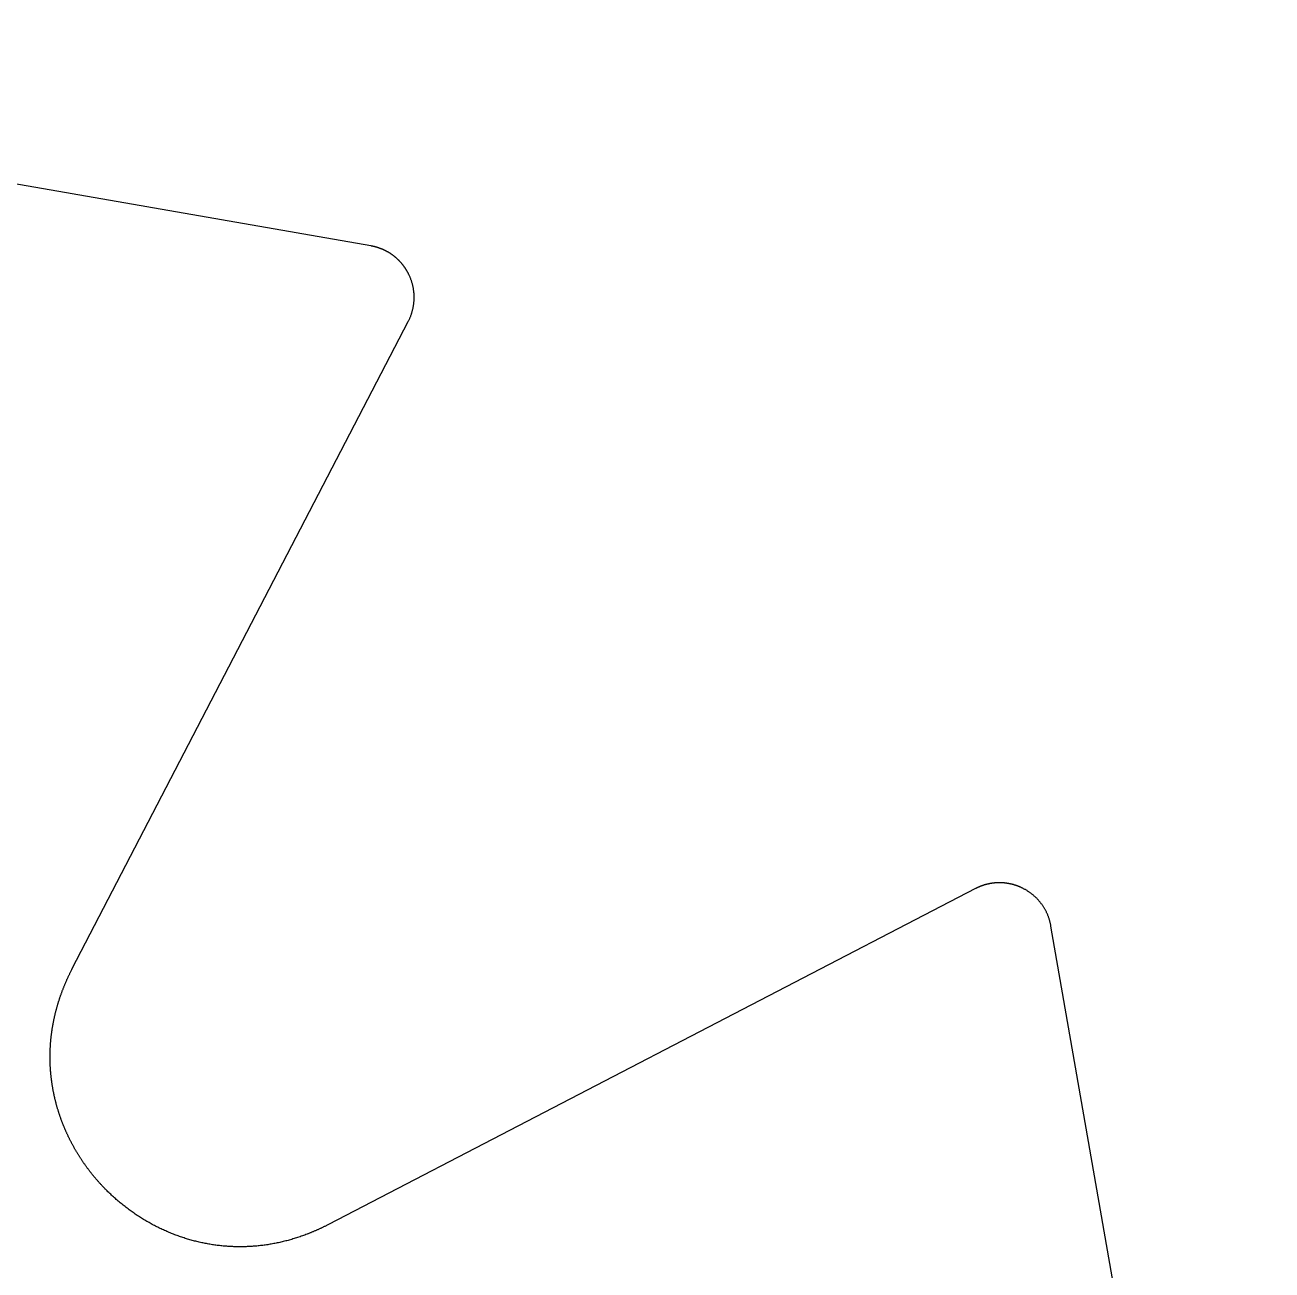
# Model space of a CAD drawing. Header units: millimetres. Extents: x 75 to 125, y -125 to -75.
# Drawn here: x 85.73 to 98.14, y -114.25 to -101.86 of the extents above; entities that cross this region are included whole.
import ezdxf

# ---------------------------------------------------------------- set-up
doc = ezdxf.new("R2010")
doc.units = ezdxf.units.MM
doc.layers.add('Edge.Cuts', color=254, linetype='CONTINUOUS', true_color=0xd0d2cd)

msp = doc.modelspace()

# ---------------------------------------------------------------- linework, layer by layer
at = {"layer": 'Edge.Cuts', "linetype": 'CONTINUOUS'}
for p, q in [((89.174703, -104.059754), (76.564802, -101.861077)), ((89.177049, -104.060168), (89.174703, -104.059754)), ((89.180288, -104.060757), (89.177049, -104.060168)), ((89.183517, -104.061364), (89.180288, -104.060757)), ((89.186742, -104.061992), (89.183517, -104.061364)), ((89.189957, -104.062637), (89.186742, -104.061992)), ((89.193167, -104.063302), (89.189957, -104.062637)), ((89.196368, -104.063986), (89.193167, -104.063302)), ((89.199563, -104.064689), (89.196368, -104.063986)), ((89.202749, -104.06541), (89.199563, -104.064689)), ((89.20593, -104.066151), (89.202749, -104.06541)), ((89.209101, -104.06691), (89.20593, -104.066151)), ((89.212268, -104.067688), (89.209101, -104.06691)), ((89.215424, -104.068484), (89.212268, -104.067688)), ((89.218575, -104.0693), (89.215424, -104.068484)), ((89.221716, -104.070134), (89.218575, -104.0693)), ((89.224852, -104.070988), (89.221716, -104.070134)), ((89.227978, -104.071859), (89.224852, -104.070988)), ((89.231098, -104.07275), (89.227978, -104.071859)), ((89.234209, -104.073658), (89.231098, -104.07275)), ((89.237314, -104.074586), (89.234209, -104.073658)), ((89.240408, -104.075532), (89.237314, -104.074586)), ((89.243498, -104.076496), (89.240408, -104.075532)), ((89.246576, -104.077479), (89.243498, -104.076496)), ((89.24965, -104.078481), (89.246576, -104.077479)), ((89.252712, -104.079501), (89.24965, -104.078481)), ((89.255769, -104.080539), (89.252712, -104.079501)), ((89.258816, -104.081596), (89.255769, -104.080539)), ((89.261857, -104.082671), (89.258816, -104.081596)), ((89.264887, -104.083764), (89.261857, -104.082671)), ((89.267911, -104.084876), (89.264887, -104.083764)), ((89.270924, -104.086006), (89.267911, -104.084876)), ((89.273931, -104.087154), (89.270924, -104.086006)), ((89.276928, -104.08832), (89.273931, -104.087154)), ((89.279918, -104.089505), (89.276928, -104.08832)), ((89.282897, -104.090707), (89.279918, -104.089505)), ((89.28587, -104.091929), (89.282897, -104.090707)), ((89.288832, -104.093167), (89.28587, -104.091929)), ((89.291788, -104.094425), (89.288832, -104.093167)), ((89.294732, -104.095699), (89.291788, -104.094425)), ((89.29767, -104.096992), (89.294732, -104.095699)), ((89.300596, -104.098303), (89.29767, -104.096992)), ((89.303516, -104.099632), (89.300596, -104.098303)), ((89.306424, -104.100978), (89.303516, -104.099632)), ((89.309326, -104.102343), (89.306424, -104.100978)), ((89.312216, -104.103725), (89.309326, -104.102343)), ((89.315099, -104.105125), (89.312216, -104.103725)), ((89.31797, -104.106542), (89.315099, -104.105125)), ((89.320835, -104.107978), (89.31797, -104.106542)), ((89.323687, -104.109431), (89.320835, -104.107978)), ((89.326532, -104.110902), (89.323687, -104.109431)), ((89.329366, -104.11239), (89.326532, -104.110902)), ((89.332192, -104.113896), (89.329366, -104.11239)), ((89.335006, -104.115419), (89.332192, -104.113896)), ((89.337812, -104.11696), (89.335006, -104.115419)), ((89.340606, -104.118518), (89.337812, -104.11696)), ((89.343393, -104.120094), (89.340606, -104.118518)), ((89.346167, -104.121686), (89.343393, -104.120094)), ((89.348933, -104.123297), (89.346167, -104.121686)), ((89.351687, -104.124924), (89.348933, -104.123297)), ((89.354433, -104.126569), (89.351687, -104.124924)), ((89.357166, -104.128231), (89.354433, -104.126569)), ((89.359892, -104.12991), (89.357166, -104.128231)), ((89.362604, -104.131606), (89.359892, -104.12991)), ((89.365308, -104.133319), (89.362604, -104.131606)), ((89.367999, -104.135049), (89.365308, -104.133319)), ((89.370682, -104.136796), (89.367999, -104.135049)), ((89.373352, -104.138559), (89.370682, -104.136796)), ((89.376013, -104.140341), (89.373352, -104.138559)), ((89.378661, -104.142137), (89.376013, -104.140341)), ((89.381299, -104.143952), (89.378661, -104.142137)), ((89.383925, -104.145782), (89.381299, -104.143952)), ((89.386542, -104.14763), (89.383925, -104.145782)), ((89.389145, -104.149494), (89.386542, -104.14763)), ((89.391739, -104.151375), (89.389145, -104.149494)), ((89.39432, -104.153271), (89.391739, -104.151375)), ((89.39689, -104.155185), (89.39432, -104.153271)), ((89.399448, -104.157114), (89.39689, -104.155185)), ((89.401995, -104.15906), (89.399448, -104.157114)), ((89.404529, -104.161022), (89.401995, -104.15906)), ((89.407053, -104.163), (89.404529, -104.161022)), ((89.409563, -104.164994), (89.407053, -104.163)), ((89.412063, -104.167005), (89.409563, -104.164994)), ((89.414549, -104.16903), (89.412063, -104.167005)), ((89.417025, -104.171073), (89.414549, -104.16903)), ((89.419486, -104.173131), (89.417025, -104.171073)), ((89.421937, -104.175205), (89.419486, -104.173131)), ((89.424373, -104.177294), (89.421937, -104.175205)), ((89.426799, -104.179399), (89.424373, -104.177294)), ((89.42921, -104.181519), (89.426799, -104.179399)), ((89.431611, -104.183656), (89.42921, -104.181519)), ((89.433997, -104.185806), (89.431611, -104.183656)), ((89.436371, -104.187974), (89.433997, -104.185806)), ((89.438731, -104.190155), (89.436371, -104.187974)), ((89.441079, -104.192353), (89.438731, -104.190155)), ((89.443413, -104.194564), (89.441079, -104.192353)), ((89.445735, -104.196792), (89.443413, -104.194564)), ((89.448042, -104.199033), (89.445735, -104.196792)), ((89.450337, -104.201291), (89.448042, -104.199033)), ((89.452617, -104.203562), (89.450337, -104.201291)), ((89.454885, -104.205849), (89.452617, -104.203562)), ((89.457138, -104.208149), (89.454885, -104.205849)), ((89.459378, -104.210466), (89.457138, -104.208149)), ((89.461603, -104.212795), (89.459378, -104.210466)), ((89.463815, -104.21514), (89.461603, -104.212795)), ((89.466012, -104.217498), (89.463815, -104.21514)), ((89.468196, -104.219871), (89.466012, -104.217498)), ((89.470364, -104.222257), (89.468196, -104.219871)), ((89.47252, -104.224658), (89.470364, -104.222257)), ((89.474659, -104.227072), (89.47252, -104.224658)), ((89.476786, -104.229501), (89.474659, -104.227072)), ((89.478896, -104.231943), (89.476786, -104.229501)), ((89.480993, -104.234399), (89.478896, -104.231943)), ((89.483074, -104.236867), (89.480993, -104.234399)), ((89.485142, -104.23935), (89.483074, -104.236867)), ((89.487193, -104.241845), (89.485142, -104.23935)), ((89.48923, -104.244355), (89.487193, -104.241845)), ((89.491251, -104.246876), (89.48923, -104.244355)), ((89.493258, -104.249412), (89.491251, -104.246876)), ((89.495248, -104.251959), (89.493258, -104.249412)), ((89.497224, -104.254521), (89.495248, -104.251959)), ((89.499183, -104.257093), (89.497224, -104.254521)), ((89.501128, -104.25968), (89.499183, -104.257093)), ((89.503056, -104.262278), (89.501128, -104.25968)), ((89.50497, -104.264889), (89.503056, -104.262278)), ((89.506866, -104.267511), (89.50497, -104.264889)), ((89.508748, -104.270147), (89.506866, -104.267511)), ((89.510612, -104.272793), (89.508748, -104.270147)), ((89.512462, -104.275452), (89.510612, -104.272793)), ((89.514294, -104.278123), (89.512462, -104.275452)), ((89.516111, -104.280805), (89.514294, -104.278123)), ((89.517911, -104.283499), (89.516111, -104.280805)), ((89.519695, -104.286205), (89.517911, -104.283499)), ((89.521462, -104.288921), (89.519695, -104.286205)), ((89.523212, -104.291649), (89.521462, -104.288921)), ((89.524946, -104.294387), (89.523212, -104.291649)), ((89.526664, -104.297137), (89.524946, -104.294387)), ((89.528364, -104.299898), (89.526664, -104.297137)), ((89.530047, -104.302669), (89.528364, -104.299898)), ((89.531714, -104.305451), (89.530047, -104.302669)), ((89.533363, -104.308243), (89.531714, -104.305451)), ((89.534995, -104.311046), (89.533363, -104.308243)), ((89.53661, -104.313859), (89.534995, -104.311046)), ((89.538208, -104.316682), (89.53661, -104.313859)), ((89.539788, -104.319515), (89.538208, -104.316682)), ((89.541351, -104.322357), (89.539788, -104.319515)), ((89.542897, -104.32521), (89.541351, -104.322357)), ((89.544425, -104.328071), (89.542897, -104.32521)), ((89.545935, -104.330943), (89.544425, -104.328071)), ((89.547427, -104.333823), (89.545935, -104.330943)), ((89.548902, -104.336713), (89.547427, -104.333823)), ((89.550359, -104.339612), (89.548902, -104.336713)), ((89.553219, -104.345436), (89.550359, -104.339612)), ((89.556007, -104.351295), (89.553219, -104.345436)), ((89.558722, -104.357188), (89.556007, -104.351295)), ((89.561364, -104.363113), (89.558722, -104.357188)), ((89.563933, -104.369069), (89.561364, -104.363113)), ((89.566427, -104.375055), (89.563933, -104.369069)), ((89.568847, -104.381071), (89.566427, -104.375055)), ((89.571193, -104.387115), (89.568847, -104.381071)), ((89.573463, -104.393185), (89.571193, -104.387115)), ((89.575657, -104.399282), (89.573463, -104.393185)), ((89.577775, -104.405404), (89.575657, -104.399282)), ((89.579817, -104.411549), (89.577775, -104.405404)), ((89.581782, -104.417717), (89.579817, -104.411549)), ((89.58367, -104.423907), (89.581782, -104.417717)), ((89.585481, -104.430117), (89.58367, -104.423907)), ((89.587214, -104.436347), (89.585481, -104.430117)), ((89.58887, -104.442595), (89.587214, -104.436347)), ((89.590447, -104.44886), (89.58887, -104.442595)), ((89.591946, -104.455141), (89.590447, -104.44886)), ((89.593367, -104.461438), (89.591946, -104.455141)), ((89.594709, -104.467749), (89.593367, -104.461438)), ((89.595971, -104.474073), (89.594709, -104.467749)), ((89.597155, -104.480409), (89.595971, -104.474073)), ((89.59826, -104.486756), (89.597155, -104.480409)), ((89.599285, -104.493114), (89.59826, -104.486756)), ((89.600231, -104.49948), (89.599285, -104.493114)), ((89.601097, -104.505854), (89.600231, -104.49948)), ((89.601884, -104.512236), (89.601097, -104.505854)), ((89.602591, -104.518624), (89.601884, -104.512236)), ((89.603218, -104.525017), (89.602591, -104.518624)), ((89.603765, -104.531414), (89.603218, -104.525017)), ((89.604233, -104.537814), (89.603765, -104.531414)), ((89.60462, -104.544217), (89.604233, -104.537814)), ((89.604928, -104.550622), (89.60462, -104.544217)), ((89.605156, -104.557027), (89.604928, -104.550622)), ((89.605304, -104.563432), (89.605156, -104.557027)), ((89.605268, -104.582638), (89.605359, -104.576238)), ((89.605371, -104.569836), (89.605304, -104.563432)), ((89.605359, -104.576238), (89.605371, -104.569836)), ((89.586755, -104.708929), (89.58843, -104.702733)), ((89.58843, -104.702733), (89.590026, -104.69652)), ((89.590026, -104.69652), (89.591544, -104.690293)), ((89.591544, -104.690293), (89.592984, -104.68405)), ((89.592984, -104.68405), (89.594345, -104.677793)), ((89.594345, -104.677793), (89.595627, -104.671522)), ((89.595627, -104.671522), (89.596831, -104.665238)), ((89.596831, -104.665238), (89.597956, -104.658942)), ((89.597956, -104.658942), (89.599001, -104.652633)), ((89.599001, -104.652633), (89.599968, -104.646313)), ((89.599968, -104.646313), (89.600855, -104.639983)), ((89.600855, -104.639983), (89.601663, -104.633642)), ((89.601663, -104.633642), (89.602392, -104.627292)), ((89.602392, -104.627292), (89.603042, -104.620933)), ((89.603042, -104.620933), (89.603612, -104.614566)), ((89.603612, -104.614566), (89.604102, -104.608192)), ((89.604102, -104.608192), (89.604513, -104.601812)), ((89.604513, -104.601812), (89.604844, -104.595425)), ((89.604844, -104.595425), (89.605096, -104.589033)), ((89.605096, -104.589033), (89.605268, -104.582638)), ((86.204671, -111.249892), (89.546347, -104.811358)), ((89.546347, -104.811358), (89.549346, -104.805504)), ((89.549346, -104.805504), (89.552267, -104.799627)), ((89.552267, -104.799627), (89.555111, -104.793727)), ((89.555111, -104.793727), (89.557877, -104.787804)), ((89.557877, -104.787804), (89.560565, -104.781859)), ((89.560565, -104.781859), (89.563176, -104.775892)), ((89.563176, -104.775892), (89.565708, -104.769904)), ((89.565708, -104.769904), (89.568164, -104.763894)), ((89.568164, -104.763894), (89.570541, -104.757863)), ((89.570541, -104.757863), (89.572841, -104.751813)), ((89.572841, -104.751813), (89.575062, -104.745742)), ((89.575062, -104.745742), (89.577206, -104.739653)), ((89.577206, -104.739653), (89.579272, -104.733544)), ((89.579272, -104.733544), (89.58126, -104.727417)), ((89.58126, -104.727417), (89.58317, -104.721271)), ((89.58317, -104.721271), (89.585001, -104.715109)), ((89.585001, -104.715109), (89.586755, -104.708929)), ((95.298833, -110.412142), (95.295724, -110.412954)), ((95.301948, -110.411349), (95.298833, -110.412142)), ((95.305064, -110.410577), (95.301948, -110.411349)), ((95.308187, -110.409824), (95.305064, -110.410577)), ((95.311311, -110.409091), (95.308187, -110.409824)), ((95.314442, -110.408377), (95.311311, -110.409091)), ((95.317573, -110.407683), (95.314442, -110.408377)), ((95.320711, -110.407009), (95.317573, -110.407683)), ((95.323849, -110.406354), (95.320711, -110.407009)), ((95.326993, -110.405719), (95.323849, -110.406354)), ((95.330139, -110.405105), (95.326993, -110.405719)), ((95.33329, -110.404509), (95.330139, -110.405105)), ((95.336441, -110.403934), (95.33329, -110.404509)), ((95.339599, -110.403378), (95.336441, -110.403934)), ((95.342757, -110.402843), (95.339599, -110.403378)), ((95.34592, -110.402327), (95.342757, -110.402843)), ((95.349084, -110.401831), (95.34592, -110.402327)), ((95.352253, -110.401354), (95.349084, -110.401831)), ((95.355422, -110.400898), (95.352253, -110.401354)), ((95.358596, -110.400461), (95.355422, -110.400898)), ((95.36177, -110.400045), (95.358596, -110.400461)), ((95.36495, -110.399648), (95.36177, -110.400045)), ((95.368129, -110.399271), (95.36495, -110.399648)), ((95.371313, -110.398914), (95.368129, -110.399271)), ((95.374497, -110.398577), (95.371313, -110.398914)), ((95.377685, -110.398259), (95.374497, -110.398577)), ((95.380873, -110.397962), (95.377685, -110.398259)), ((95.384065, -110.397685), (95.380873, -110.397962)), ((95.387257, -110.397428), (95.384065, -110.397685)), ((95.390453, -110.39719), (95.387257, -110.397428)), ((95.393647, -110.396973), (95.390453, -110.39719)), ((95.396847, -110.396775), (95.393647, -110.396973)), ((95.400045, -110.396598), (95.396847, -110.396775)), ((95.403246, -110.39644), (95.400045, -110.396598)), ((95.406447, -110.396303), (95.403246, -110.39644)), ((95.409651, -110.396185), (95.406447, -110.396303)), ((95.412854, -110.396087), (95.409651, -110.396185)), ((95.416061, -110.39601), (95.412854, -110.396087)), ((95.419265, -110.395952), (95.416061, -110.39601)), ((95.422473, -110.395915), (95.419265, -110.395952)), ((95.42568, -110.395897), (95.422473, -110.395915)), ((95.428889, -110.3959), (95.42568, -110.395897)), ((95.432096, -110.395923), (95.428889, -110.3959)), ((95.435306, -110.395965), (95.432096, -110.395923)), ((95.438514, -110.396028), (95.435306, -110.395965)), ((95.441724, -110.396111), (95.438514, -110.396028)), ((95.444932, -110.396213), (95.441724, -110.396111)), ((95.448143, -110.396336), (95.444932, -110.396213)), ((95.45135, -110.396479), (95.448143, -110.396336)), ((95.45456, -110.396642), (95.45135, -110.396479)), ((95.457767, -110.396825), (95.45456, -110.396642)), ((95.460976, -110.397028), (95.457767, -110.396825)), ((95.464182, -110.397251), (95.460976, -110.397028)), ((95.467389, -110.397494), (95.464182, -110.397251)), ((95.470594, -110.397757), (95.467389, -110.397494)), ((95.473799, -110.39804), (95.470594, -110.397757)), ((95.477002, -110.398343), (95.473799, -110.39804)), ((95.480205, -110.398666), (95.477002, -110.398343)), ((95.483405, -110.399009), (95.480205, -110.398666)), ((95.486605, -110.399372), (95.483405, -110.399009)), ((95.489802, -110.399755), (95.486605, -110.399372)), ((95.492999, -110.400158), (95.489802, -110.399755)), ((95.496192, -110.400581), (95.492999, -110.400158)), ((95.499385, -110.401024), (95.496192, -110.400581)), ((95.502574, -110.401486), (95.499385, -110.401024)), ((95.505763, -110.401969), (95.502574, -110.401486)), ((95.508948, -110.402472), (95.505763, -110.401969)), ((95.512132, -110.402994), (95.508948, -110.402472)), ((95.515312, -110.403537), (95.512132, -110.402994)), ((95.518491, -110.404099), (95.515312, -110.403537)), ((95.521665, -110.404681), (95.518491, -110.404099)), ((95.524838, -110.405283), (95.521665, -110.404681)), ((95.528006, -110.405904), (95.524838, -110.405283)), ((95.531173, -110.406546), (95.528006, -110.405904)), ((95.534335, -110.407207), (95.531173, -110.406546)), ((95.537495, -110.407888), (95.534335, -110.407207)), ((95.540649, -110.408589), (95.537495, -110.407888)), ((95.543802, -110.409309), (95.540649, -110.408589)), ((95.546949, -110.410049), (95.543802, -110.409309)), ((95.550094, -110.410808), (95.546949, -110.410049)), ((95.553233, -110.411587), (95.550094, -110.410808)), ((95.556369, -110.412386), (95.553233, -110.411587)), ((95.559499, -110.413205), (95.556369, -110.412386)), ((95.188056, -110.454626), (88.751601, -113.796822)), ((95.189863, -110.453694), (95.188056, -110.454626)), ((95.192797, -110.452198), (95.189863, -110.453694)), ((95.195735, -110.450723), (95.192797, -110.452198)), ((95.198681, -110.449266), (95.195735, -110.450723)), ((95.201631, -110.44783), (95.198681, -110.449266)), ((95.204588, -110.446412), (95.201631, -110.44783)), ((95.207549, -110.445015), (95.204588, -110.446412)), ((95.210518, -110.443636), (95.207549, -110.445015)), ((95.213491, -110.442277), (95.210518, -110.443636)), ((95.216471, -110.440937), (95.213491, -110.442277)), ((95.219455, -110.439618), (95.216471, -110.440937)), ((95.222446, -110.438316), (95.219455, -110.439618)), ((95.225441, -110.437036), (95.222446, -110.438316)), ((95.228443, -110.435774), (95.225441, -110.437036)), ((95.231449, -110.434532), (95.228443, -110.435774)), ((95.234462, -110.433309), (95.231449, -110.434532)), ((95.237477, -110.432106), (95.234462, -110.433309)), ((95.240501, -110.430921), (95.237477, -110.432106)), ((95.243527, -110.429758), (95.240501, -110.430921)), ((95.246561, -110.428612), (95.243527, -110.429758)), ((95.249597, -110.427487), (95.246561, -110.428612)), ((95.252641, -110.426381), (95.249597, -110.427487)), ((95.255687, -110.425295), (95.252641, -110.426381)), ((95.25874, -110.424228), (95.255687, -110.425295)), ((95.261796, -110.423181), (95.25874, -110.424228)), ((95.264859, -110.422153), (95.261796, -110.423181)), ((95.267924, -110.421146), (95.264859, -110.422153)), ((95.270997, -110.420157), (95.267924, -110.421146)), ((95.274071, -110.419188), (95.270997, -110.420157)), ((95.277152, -110.418238), (95.274071, -110.419188)), ((95.280236, -110.417309), (95.277152, -110.418238)), ((95.283326, -110.416398), (95.280236, -110.417309)), ((95.286418, -110.415508), (95.283326, -110.416398)), ((95.289517, -110.414637), (95.286418, -110.415508)), ((95.292617, -110.413786), (95.289517, -110.414637)), ((95.295724, -110.412954), (95.292617, -110.413786)), ((95.562626, -110.414042), (95.559499, -110.413205)), ((95.565748, -110.4149), (95.562626, -110.414042)), ((95.568865, -110.415776), (95.565748, -110.4149)), ((95.571977, -110.416672), (95.568865, -110.415776)), ((95.575084, -110.417588), (95.571977, -110.416672)), ((95.578186, -110.418523), (95.575084, -110.417588)), ((95.581283, -110.419477), (95.578186, -110.418523)), ((95.584373, -110.42045), (95.581283, -110.419477)), ((95.587459, -110.421443), (95.584373, -110.42045)), ((95.590538, -110.422454), (95.587459, -110.421443)), ((95.593613, -110.423485), (95.590538, -110.422454)), ((95.59668, -110.424535), (95.593613, -110.423485)), ((95.599742, -110.425604), (95.59668, -110.424535)), ((95.602797, -110.426692), (95.599742, -110.425604)), ((95.605846, -110.427799), (95.602797, -110.426692)), ((95.608888, -110.428925), (95.605846, -110.427799)), ((95.611924, -110.43007), (95.608888, -110.428925)), ((95.614952, -110.431233), (95.611924, -110.43007)), ((95.617975, -110.432416), (95.614952, -110.431233)), ((95.620989, -110.433616), (95.617975, -110.432416)), ((95.623997, -110.434836), (95.620989, -110.433616)), ((95.626996, -110.436074), (95.623997, -110.434836)), ((95.629989, -110.437331), (95.626996, -110.436074)), ((95.632974, -110.438606), (95.629989, -110.437331)), ((95.635951, -110.4399), (95.632974, -110.438606)), ((95.63892, -110.441212), (95.635951, -110.4399)), ((95.641881, -110.442542), (95.63892, -110.441212)), ((95.644834, -110.443891), (95.641881, -110.442542)), ((95.647779, -110.445258), (95.644834, -110.443891)), ((95.650715, -110.446642), (95.647779, -110.445258)), ((95.653642, -110.448045), (95.650715, -110.446642)), ((95.656561, -110.449466), (95.653642, -110.448045)), ((95.662372, -110.452362), (95.656561, -110.449466)), ((95.668147, -110.455329), (95.662372, -110.452362)), ((95.673884, -110.458366), (95.668147, -110.455329)), ((95.679582, -110.461474), (95.673884, -110.458366)), ((95.685241, -110.464651), (95.679582, -110.461474)), ((95.690859, -110.467897), (95.685241, -110.464651)), ((95.696436, -110.471211), (95.690859, -110.467897)), ((95.70197, -110.474593), (95.696436, -110.471211)), ((95.707461, -110.478042), (95.70197, -110.474593)), ((95.712907, -110.481558), (95.707461, -110.478042)), ((95.718307, -110.48514), (95.712907, -110.481558)), ((95.723662, -110.488786), (95.718307, -110.48514)), ((95.728968, -110.492497), (95.723662, -110.488786)), ((95.734227, -110.496272), (95.728968, -110.492497)), ((95.739437, -110.50011), (95.734227, -110.496272)), ((95.744596, -110.504011), (95.739437, -110.50011)), ((95.749705, -110.507973), (95.744596, -110.504011)), ((95.754762, -110.511996), (95.749705, -110.507973)), ((95.759767, -110.51608), (95.754762, -110.511996)), ((95.764718, -110.520223), (95.759767, -110.51608)), ((95.769616, -110.524425), (95.764718, -110.520223)), ((95.774458, -110.528686), (95.769616, -110.524425)), ((95.779245, -110.533004), (95.774458, -110.528686)), ((95.783976, -110.537378), (95.779245, -110.533004)), ((95.788649, -110.541809), (95.783976, -110.537378)), ((95.793265, -110.546295), (95.788649, -110.541809)), ((95.797822, -110.550836), (95.793265, -110.546295)), ((95.802321, -110.555431), (95.797822, -110.550836)), ((95.806759, -110.560079), (95.802321, -110.555431)), ((95.811137, -110.564779), (95.806759, -110.560079)), ((95.815455, -110.569531), (95.811137, -110.564779)), ((95.819711, -110.574334), (95.815455, -110.569531)), ((95.823904, -110.579188), (95.819711, -110.574334)), ((95.828035, -110.584091), (95.823904, -110.579188)), ((95.832103, -110.589043), (95.828035, -110.584091)), ((95.836107, -110.594043), (95.832103, -110.589043)), ((95.840047, -110.599091), (95.836107, -110.594043)), ((95.843922, -110.604186), (95.840047, -110.599091)), ((95.847732, -110.609327), (95.843922, -110.604186)), ((95.851477, -110.614513), (95.847732, -110.609327)), ((95.855155, -110.619745), (95.851477, -110.614513)), ((95.858767, -110.625021), (95.855155, -110.619745)), ((95.862312, -110.63034), (95.858767, -110.625021)), ((95.86579, -110.635703), (95.862312, -110.63034)), ((95.8692, -110.641108), (95.86579, -110.635703)), ((95.872541, -110.646554), (95.8692, -110.641108)), ((95.875815, -110.652042), (95.872541, -110.646554)), ((95.87902, -110.65757), (95.875815, -110.652042)), ((95.882155, -110.663139), (95.87902, -110.65757)), ((95.885221, -110.668747), (95.882155, -110.663139)), ((95.888217, -110.674393), (95.885221, -110.668747)), ((95.891144, -110.680078), (95.888217, -110.674393)), ((95.893999, -110.685801), (95.891144, -110.680078)), ((95.896785, -110.691561), (95.893999, -110.685801)), ((95.899499, -110.697358), (95.896785, -110.691561)), ((95.902142, -110.703191), (95.899499, -110.697358)), ((95.904713, -110.70906), (95.902142, -110.703191)), ((95.907213, -110.714964), (95.904713, -110.70906)), ((95.90964, -110.720903), (95.907213, -110.714964)), ((95.911996, -110.726877), (95.90964, -110.720903)), ((95.914279, -110.732884), (95.911996, -110.726877)), ((95.916489, -110.738925), (95.914279, -110.732884)), ((95.918626, -110.744998), (95.916489, -110.738925)), ((95.92069, -110.751105), (95.918626, -110.744998)), ((95.92268, -110.757243), (95.92069, -110.751105)), ((95.924597, -110.763414), (95.92268, -110.757243)), ((95.92644, -110.769616), (95.924597, -110.763414)), ((95.928208, -110.775849), (95.92644, -110.769616)), ((95.929903, -110.782112), (95.928208, -110.775849)), ((95.931522, -110.788406), (95.929903, -110.782112)), ((95.933067, -110.79473), (95.931522, -110.788406)), ((95.934537, -110.801084), (95.933067, -110.79473)), ((95.935931, -110.807467), (95.934537, -110.801084)), ((95.93725, -110.81388), (95.935931, -110.807467)), ((95.938494, -110.820321), (95.93725, -110.81388)), ((95.939661, -110.82679), (95.938494, -110.820321)), ((98.139376, -123.435652), (95.939661, -110.82679)), ((86.187371, -111.283963), (86.19028, -111.278127)), ((86.19028, -111.278127), (86.19321, -111.272293)), ((86.19321, -111.272293), (86.196161, -111.266462)), ((86.196161, -111.266462), (86.199135, -111.260632)), ((86.199135, -111.260632), (86.204671, -111.249892)), ((86.131156, -111.407017), (86.133623, -111.401136)), ((86.133623, -111.401136), (86.136111, -111.395258)), ((86.136111, -111.395258), (86.13862, -111.389381)), ((86.13862, -111.389381), (86.141149, -111.383507)), ((86.141149, -111.383507), (86.1437, -111.377634)), ((86.1437, -111.377634), (86.146271, -111.371765)), ((86.146271, -111.371765), (86.148864, -111.365896)), ((86.148864, -111.365896), (86.151477, -111.360031)), ((86.151477, -111.360031), (86.154112, -111.354166)), ((86.154112, -111.354166), (86.156767, -111.348304)), ((86.156767, -111.348304), (86.159444, -111.342444)), ((86.159444, -111.342444), (86.162142, -111.336587)), ((86.162142, -111.336587), (86.164861, -111.33073)), ((86.164861, -111.33073), (86.1676, -111.324877)), ((86.1676, -111.324877), (86.170361, -111.319025)), ((86.170361, -111.319025), (86.173143, -111.313177)), ((86.173143, -111.313177), (86.175947, -111.307329)), ((86.175947, -111.307329), (86.17877, -111.301485)), ((86.17877, -111.301485), (86.181616, -111.295641)), ((86.181616, -111.295641), (86.184483, -111.289801)), ((86.184483, -111.289801), (86.187371, -111.283963)), ((86.084146, -111.530935), (86.086177, -111.525017)), ((86.086177, -111.525017), (86.08823, -111.519099)), ((86.08823, -111.519099), (86.090303, -111.513185)), ((86.090303, -111.513185), (86.092397, -111.50727)), ((86.092397, -111.50727), (86.094511, -111.501359)), ((86.094511, -111.501359), (86.096646, -111.495448)), ((86.096646, -111.495448), (86.098801, -111.489541)), ((86.098801, -111.489541), (86.100978, -111.483633)), ((86.100978, -111.483633), (86.103175, -111.477729)), ((86.103175, -111.477729), (86.105393, -111.471826)), ((86.105393, -111.471826), (86.10763, -111.465925)), ((86.10763, -111.465925), (86.10989, -111.460025)), ((86.10989, -111.460025), (86.112169, -111.454129)), ((86.112169, -111.454129), (86.11447, -111.448232)), ((86.11447, -111.448232), (86.116791, -111.442339)), ((86.116791, -111.442339), (86.119133, -111.436446)), ((86.119133, -111.436446), (86.121496, -111.430557)), ((86.121496, -111.430557), (86.12388, -111.424668)), ((86.12388, -111.424668), (86.126284, -111.418783)), ((86.126284, -111.418783), (86.12871, -111.412898)), ((86.12871, -111.412898), (86.131156, -111.407017)), ((86.046212, -111.655593), (86.047814, -111.649641)), ((86.047814, -111.649641), (86.049436, -111.643693)), ((86.049436, -111.643693), (86.05108, -111.637744)), ((86.05108, -111.637744), (86.052742, -111.631798)), ((86.052742, -111.631798), (86.054426, -111.625852)), ((86.054426, -111.625852), (86.05613, -111.619909)), ((86.05613, -111.619909), (86.057855, -111.613966)), ((86.057855, -111.613966), (86.059599, -111.608026)), ((86.059599, -111.608026), (86.061365, -111.602086)), ((86.061365, -111.602086), (86.06315, -111.596149)), ((86.06315, -111.596149), (86.064957, -111.590212)), ((86.064957, -111.590212), (86.066783, -111.584278)), ((86.066783, -111.584278), (86.068631, -111.578343)), ((86.068631, -111.578343), (86.070498, -111.572413)), ((86.070498, -111.572413), (86.072386, -111.566482)), ((86.072386, -111.566482), (86.074295, -111.560554)), ((86.074295, -111.560554), (86.076224, -111.554626)), ((86.076224, -111.554626), (86.078173, -111.548702)), ((86.078173, -111.548702), (86.080144, -111.542777)), ((86.080144, -111.542777), (86.082134, -111.536856)), ((86.082134, -111.536856), (86.084146, -111.530935)), ((86.017257, -111.780849), (86.018433, -111.774874)), ((86.018433, -111.774874), (86.01963, -111.768898)), ((86.01963, -111.768898), (86.020846, -111.762925)), ((86.020846, -111.762925), (86.022084, -111.756951)), ((86.022084, -111.756951), (86.023341, -111.750981)), ((86.023341, -111.750981), (86.024618, -111.745009)), ((86.024618, -111.745009), (86.025916, -111.739041)), ((86.025916, -111.739041), (86.027234, -111.733071)), ((86.027234, -111.733071), (86.028572, -111.727105)), ((86.028572, -111.727105), (86.02993, -111.721138)), ((86.02993, -111.721138), (86.031309, -111.715174)), ((86.031309, -111.715174), (86.032708, -111.709209)), ((86.032708, -111.709209), (86.034127, -111.703248)), ((86.034127, -111.703248), (86.035567, -111.697285)), ((86.035567, -111.697285), (86.037026, -111.691326)), ((86.037026, -111.691326), (86.038507, -111.685367)), ((86.038507, -111.685367), (86.040007, -111.67941)), ((86.040007, -111.67941), (86.041528, -111.673453)), ((86.041528, -111.673453), (86.043069, -111.667499)), ((86.043069, -111.667499), (86.04463, -111.661545)), ((86.04463, -111.661545), (86.046212, -111.655593)), ((85.997212, -111.906546), (85.997965, -111.900551)), ((85.997965, -111.900551), (85.998738, -111.894561)), ((85.998738, -111.894561), (85.999532, -111.888568)), ((85.999532, -111.888568), (86.000345, -111.882578)), ((86.000345, -111.882578), (86.001179, -111.876586)), ((86.001179, -111.876586), (86.002033, -111.870598)), ((86.002033, -111.870598), (86.002907, -111.864608)), ((86.002907, -111.864608), (86.003801, -111.858621)), ((86.003801, -111.858621), (86.004715, -111.852632)), ((86.004715, -111.852632), (86.005649, -111.846647)), ((86.005649, -111.846647), (86.006604, -111.84066)), ((86.006604, -111.84066), (86.007578, -111.834676)), ((86.007578, -111.834676), (86.008573, -111.82869)), ((86.008573, -111.82869), (86.009588, -111.822708)), ((86.009588, -111.822708), (86.010623, -111.816725)), ((86.010623, -111.816725), (86.011678, -111.810744)), ((86.011678, -111.810744), (86.012754, -111.804762)), ((86.012754, -111.804762), (86.013849, -111.798784)), ((86.013849, -111.798784), (86.014965, -111.792804)), ((86.014965, -111.792804), (86.016101, -111.786827)), ((86.016101, -111.786827), (86.017257, -111.780849)), ((85.986364, -112.026493), (85.986716, -112.020492)), ((85.986716, -112.020492), (85.987088, -112.014494)), ((85.987088, -112.014494), (85.98748, -112.008492)), ((85.98748, -112.008492), (85.987892, -112.002494)), ((85.987892, -112.002494), (85.988324, -111.996493)), ((85.988324, -111.996493), (85.988776, -111.990496)), ((85.988776, -111.990496), (85.989248, -111.984495)), ((85.989248, -111.984495), (85.98974, -111.978498)), ((85.98974, -111.978498), (85.990253, -111.972499)), ((85.990253, -111.972499), (85.990785, -111.966502)), ((85.990785, -111.966502), (85.991337, -111.960503)), ((85.991337, -111.960503), (85.991909, -111.954507)), ((85.991909, -111.954507), (85.992502, -111.948509)), ((85.992502, -111.948509), (85.993115, -111.942514)), ((85.993115, -111.942514), (85.993747, -111.936517)), ((85.993747, -111.936517), (85.9944, -111.930523)), ((85.9944, -111.930523), (85.995073, -111.924526)), ((85.995073, -111.924526), (85.995766, -111.918533)), ((85.995766, -111.918533), (85.996479, -111.912538)), ((85.996479, -111.912538), (85.997212, -111.906546)), ((85.98345, -112.128486), (85.983461, -112.12249)), ((85.983459, -112.134485), (85.98345, -112.128486)), ((85.983488, -112.140481), (85.983459, -112.134485)), ((85.983461, -112.12249), (85.983492, -112.11649)), ((85.983536, -112.14648), (85.983488, -112.140481)), ((85.983492, -112.11649), (85.983544, -112.110492)), ((85.983605, -112.152474), (85.983536, -112.14648)), ((85.983544, -112.110492), (85.983615, -112.104492)), ((85.983615, -112.104492), (85.983706, -112.098494)), ((85.983706, -112.098494), (85.983818, -112.092493)), ((85.983818, -112.092493), (85.983949, -112.086495)), ((85.983949, -112.086495), (85.9841, -112.080494)), ((85.9841, -112.080494), (85.984272, -112.074495)), ((85.984272, -112.074495), (85.984463, -112.068493)), ((85.984463, -112.068493), (85.984675, -112.062495)), ((85.984675, -112.062495), (85.984906, -112.056493)), ((85.984906, -112.056493), (85.985158, -112.050494)), ((85.985158, -112.050494), (85.985429, -112.044492)), ((85.985429, -112.044492), (85.985721, -112.038494)), ((85.985721, -112.038494), (85.986033, -112.032492)), ((85.986033, -112.032492), (85.986364, -112.026493)), ((85.983694, -112.158472), (85.983605, -112.152474)), ((85.983803, -112.164466), (85.983694, -112.158472)), ((85.983932, -112.170462), (85.983803, -112.164466)), ((85.984081, -112.176455), (85.983932, -112.170462)), ((85.98425, -112.18245), (85.984081, -112.176455)), ((85.984439, -112.188442), (85.98425, -112.18245)), ((85.984648, -112.194436), (85.984439, -112.188442)), ((85.984877, -112.200426), (85.984648, -112.194436)), ((85.985126, -112.206418), (85.984877, -112.200426)), ((85.985395, -112.212407), (85.985126, -112.206418)), ((85.985684, -112.218398), (85.985395, -112.212407)), ((85.985993, -112.224385), (85.985684, -112.218398)), ((85.986322, -112.230374), (85.985993, -112.224385)), ((85.986671, -112.236359), (85.986322, -112.230374)), ((85.98704, -112.242346), (85.986671, -112.236359)), ((85.987429, -112.24833), (85.98704, -112.242346)), ((85.987838, -112.254315), (85.987429, -112.24833)), ((85.988267, -112.260296), (85.987838, -112.254315)), ((85.988716, -112.266279), (85.988267, -112.260296)), ((85.989184, -112.272258), (85.988716, -112.266279)), ((85.989674, -112.278239), (85.989184, -112.272258)), ((85.990182, -112.284216), (85.989674, -112.278239)), ((85.990712, -112.290194), (85.990182, -112.284216)), ((85.99126, -112.296169), (85.990712, -112.290194)), ((85.991829, -112.302145), (85.99126, -112.296169)), ((85.992418, -112.308116), (85.991829, -112.302145)), ((85.993027, -112.314089), (85.992418, -112.308116)), ((85.993656, -112.320058), (85.993027, -112.314089)), ((85.994305, -112.326028), (85.993656, -112.320058)), ((85.994974, -112.331994), (85.994305, -112.326028)), ((85.995663, -112.337962), (85.994974, -112.331994)), ((85.996371, -112.343924), (85.995663, -112.337962)), ((85.9971, -112.349888), (85.996371, -112.343924)), ((85.997849, -112.355848), (85.9971, -112.349888)), ((85.998618, -112.361809), (85.997849, -112.355848)), ((85.999406, -112.367765), (85.998618, -112.361809)), ((86.000215, -112.373722), (85.999406, -112.367765)), ((86.001043, -112.379675), (86.000215, -112.373722)), ((86.001892, -112.385628), (86.001043, -112.379675)), ((86.00276, -112.391577), (86.001892, -112.385628)), ((86.003649, -112.397527), (86.00276, -112.391577)), ((86.004557, -112.403472), (86.003649, -112.397527)), ((86.005486, -112.409418), (86.004557, -112.403472)), ((86.006434, -112.415359), (86.005486, -112.409418)), ((86.007403, -112.4213), (86.006434, -112.415359)), ((86.00839, -112.427237), (86.007403, -112.4213)), ((86.009399, -112.433174), (86.00839, -112.427237)), ((86.010427, -112.439107), (86.009399, -112.433174)), ((86.011475, -112.44504), (86.010427, -112.439107)), ((86.012543, -112.450967), (86.011475, -112.44504)), ((86.013631, -112.456895), (86.012543, -112.450967)), ((86.014738, -112.462818), (86.013631, -112.456895)), ((86.015866, -112.468742), (86.014738, -112.462818)), ((86.017013, -112.474659), (86.015866, -112.468742)), ((86.018181, -112.480578), (86.017013, -112.474659)), ((86.019368, -112.486491), (86.018181, -112.480578)), ((86.020576, -112.492404), (86.019368, -112.486491)), ((86.021803, -112.498311), (86.020576, -112.492404)), ((86.02305, -112.504219), (86.021803, -112.498311)), ((86.024317, -112.510121), (86.02305, -112.504219)), ((86.025604, -112.516023), (86.024317, -112.510121)), ((86.02691, -112.521919), (86.025604, -112.516023)), ((86.028237, -112.527816), (86.02691, -112.521919)), ((86.029583, -112.533706), (86.028237, -112.527816)), ((86.03095, -112.539597), (86.029583, -112.533706)), ((86.032335, -112.545481), (86.03095, -112.539597)), ((86.033742, -112.551365), (86.032335, -112.545481)), ((86.035167, -112.557243), (86.033742, -112.551365)), ((86.036613, -112.563121), (86.035167, -112.557243)), ((86.038078, -112.568993), (86.036613, -112.563121)), ((86.039564, -112.574864), (86.038078, -112.568993)), ((86.041068, -112.580729), (86.039564, -112.574864)), ((86.042594, -112.586593), (86.041068, -112.580729)), ((86.044138, -112.592451), (86.042594, -112.586593)), ((86.045703, -112.598309), (86.044138, -112.592451)), ((86.047286, -112.60416), (86.045703, -112.598309)), ((86.048891, -112.61001), (86.047286, -112.60416)), ((86.050514, -112.615854), (86.048891, -112.61001)), ((86.052158, -112.621697), (86.050514, -112.615854)), ((86.053821, -112.627533), (86.052158, -112.621697)), ((86.055504, -112.633368), (86.053821, -112.627533)), ((86.057206, -112.639197), (86.055504, -112.633368)), ((86.058929, -112.645024), (86.057206, -112.639197)), ((86.060671, -112.650845), (86.058929, -112.645024)), ((86.062433, -112.656664), (86.060671, -112.650845)), ((86.064214, -112.662477), (86.062433, -112.656664)), ((86.066015, -112.668288), (86.064214, -112.662477)), ((86.067836, -112.674092), (86.066015, -112.668288)), ((86.069676, -112.679895), (86.067836, -112.674092)), ((86.071536, -112.68569), (86.069676, -112.679895)), ((86.073416, -112.691484), (86.071536, -112.68569)), ((86.075315, -112.697271), (86.073416, -112.691484)), ((86.077234, -112.703056), (86.075315, -112.697271)), ((86.079172, -112.708833), (86.077234, -112.703056)), ((86.081131, -112.714609), (86.079172, -112.708833)), ((86.083108, -112.720378), (86.081131, -112.714609)), ((86.085105, -112.726144), (86.083108, -112.720378)), ((86.087122, -112.731903), (86.085105, -112.726144)), ((86.089158, -112.73766), (86.087122, -112.731903)), ((86.091213, -112.743409), (86.089158, -112.73766)), ((86.093289, -112.749156), (86.091213, -112.743409)), ((86.095383, -112.754895), (86.093289, -112.749156)), ((86.097498, -112.760632), (86.095383, -112.754895)), ((86.099631, -112.766361), (86.097498, -112.760632)), ((86.101784, -112.772088), (86.099631, -112.766361)), ((86.103956, -112.777807), (86.101784, -112.772088)), ((86.106149, -112.783523), (86.103956, -112.777807)), ((86.108359, -112.78923), (86.106149, -112.783523)), ((86.11059, -112.794936), (86.108359, -112.78923)), ((86.11284, -112.800633), (86.11059, -112.794936)), ((86.11511, -112.806327), (86.11284, -112.800633)), ((86.117398, -112.812013), (86.11511, -112.806327)), ((86.119706, -112.817695), (86.117398, -112.812013)), ((86.122033, -112.82337), (86.119706, -112.817695)), ((86.12438, -112.829041), (86.122033, -112.82337)), ((86.126745, -112.834704), (86.12438, -112.829041)), ((86.12913, -112.840363), (86.126745, -112.834704)), ((86.131534, -112.846014), (86.12913, -112.840363)), ((86.133957, -112.851661), (86.131534, -112.846014)), ((86.136399, -112.8573), (86.133957, -112.851661)), ((86.138861, -112.862935), (86.136399, -112.8573)), ((86.141341, -112.868561), (86.138861, -112.862935)), ((86.143842, -112.874184), (86.141341, -112.868561)), ((86.14636, -112.879797), (86.143842, -112.874184)), ((86.148898, -112.885407), (86.14636, -112.879797)), ((86.151455, -112.891008), (86.148898, -112.885407)), ((86.154031, -112.896604), (86.151455, -112.891008)), ((86.156625, -112.902192), (86.154031, -112.896604)), ((86.15924, -112.907775), (86.156625, -112.902192)), ((86.161872, -112.913349), (86.15924, -112.907775)), ((86.164524, -112.918918), (86.161872, -112.913349)), ((86.167194, -112.924479), (86.164524, -112.918918)), ((86.169884, -112.930034), (86.167194, -112.924479)), ((86.172592, -112.935581), (86.169884, -112.930034)), ((86.17532, -112.941122), (86.172592, -112.935581)), ((86.178065, -112.946654), (86.17532, -112.941122)), ((86.18083, -112.952181), (86.178065, -112.946654)), ((86.183613, -112.957699), (86.18083, -112.952181)), ((86.186416, -112.963211), (86.183613, -112.957699)), ((86.189236, -112.968714), (86.186416, -112.963211)), ((86.192076, -112.974211), (86.189236, -112.968714)), ((86.194934, -112.979699), (86.192076, -112.974211)), ((86.197811, -112.985181), (86.194934, -112.979699)), ((86.200705, -112.990654), (86.197811, -112.985181)), ((86.20362, -112.996121), (86.200705, -112.990654)), ((86.206551, -113.001577), (86.20362, -112.996121)), ((86.209503, -113.007028), (86.206551, -113.001577)), ((86.212471, -113.012469), (86.209503, -113.007028)), ((86.215459, -113.017904), (86.212471, -113.012469)), ((86.218465, -113.023329), (86.215459, -113.017904)), ((86.22149, -113.028748), (86.218465, -113.023329)), ((86.224532, -113.034156), (86.22149, -113.028748)), ((86.227593, -113.039558), (86.224532, -113.034156)), ((86.230672, -113.04495), (86.227593, -113.039558)), ((86.23377, -113.050335), (86.230672, -113.04495)), ((86.236885, -113.055709), (86.23377, -113.050335)), ((86.240019, -113.061077), (86.236885, -113.055709)), ((86.24317, -113.066435), (86.240019, -113.061077)), ((86.24634, -113.071785), (86.24317, -113.066435)), ((86.249528, -113.077125), (86.24634, -113.071785)), ((86.252734, -113.082458), (86.249528, -113.077125)), ((86.255958, -113.08778), (86.252734, -113.082458)), ((86.2592, -113.093095), (86.255958, -113.08778)), ((86.262459, -113.098399), (86.2592, -113.093095)), ((86.265738, -113.103696), (86.262459, -113.098399)), ((86.269032, -113.108981), (86.265738, -113.103696)), ((86.272346, -113.114259), (86.269032, -113.108981)), ((86.275677, -113.119526), (86.272346, -113.114259)), ((86.279026, -113.124785), (86.275677, -113.119526)), ((86.282392, -113.130034), (86.279026, -113.124785)), ((86.285776, -113.135274), (86.282392, -113.130034)), ((86.289177, -113.140502), (86.285776, -113.135274)), ((86.292597, -113.145723), (86.289177, -113.140502)), ((86.296033, -113.150932), (86.292597, -113.145723)), ((86.299488, -113.156133), (86.296033, -113.150932)), ((86.302959, -113.161323), (86.299488, -113.156133)), ((86.306448, -113.166504), (86.302959, -113.161323)), ((86.309954, -113.171673), (86.306448, -113.166504)), ((86.313478, -113.176834), (86.309954, -113.171673)), ((86.317018, -113.181983), (86.313478, -113.176834)), ((86.320577, -113.187123), (86.317018, -113.181983)), ((86.324151, -113.192252), (86.320577, -113.187123)), ((86.327744, -113.197371), (86.324151, -113.192252)), ((86.331353, -113.202479), (86.327744, -113.197371)), ((86.33498, -113.207577), (86.331353, -113.202479)), ((86.338623, -113.212664), (86.33498, -113.207577)), ((86.342284, -113.217741), (86.338623, -113.212664)), ((86.34596, -113.222806), (86.342284, -113.217741)), ((86.349655, -113.227861), (86.34596, -113.222806)), ((86.353365, -113.232904), (86.349655, -113.227861)), ((86.357093, -113.237937), (86.353365, -113.232904)), ((86.360837, -113.242958), (86.357093, -113.237937)), ((86.364599, -113.247969), (86.360837, -113.242958)), ((86.368376, -113.252968), (86.364599, -113.247969)), ((86.37217, -113.257957), (86.368376, -113.252968)), ((86.375981, -113.262933), (86.37217, -113.257957)), ((86.379808, -113.267899), (86.375981, -113.262933)), ((86.383651, -113.272852), (86.379808, -113.267899)), ((86.387511, -113.277795), (86.383651, -113.272852)), ((86.391387, -113.282725), (86.387511, -113.277795)), ((86.39528, -113.287644), (86.391387, -113.282725)), ((86.399188, -113.292551), (86.39528, -113.287644)), ((86.403113, -113.297447), (86.399188, -113.292551)), ((86.407054, -113.30233), (86.403113, -113.297447)), ((86.411011, -113.307202), (86.407054, -113.30233)), ((86.414984, -113.312061), (86.411011, -113.307202)), ((86.418973, -113.316908), (86.414984, -113.312061)), ((86.422977, -113.321743), (86.418973, -113.316908)), ((86.426998, -113.326566), (86.422977, -113.321743)), ((86.431034, -113.331376), (86.426998, -113.326566)), ((86.435087, -113.336175), (86.431034, -113.331376)), ((86.439154, -113.34096), (86.435087, -113.336175)), ((86.443238, -113.345734), (86.439154, -113.34096)), ((86.447336, -113.350494), (86.443238, -113.345734)), ((86.451451, -113.355242), (86.447336, -113.350494)), ((86.455581, -113.359977), (86.451451, -113.355242)), ((86.459726, -113.3647), (86.455581, -113.359977)), ((86.463886, -113.369409), (86.459726, -113.3647)), ((86.468062, -113.374106), (86.463886, -113.369409)), ((86.472253, -113.378789), (86.468062, -113.374106)), ((86.476459, -113.38346), (86.472253, -113.378789)), ((86.480681, -113.388117), (86.476459, -113.38346)), ((86.484917, -113.392761), (86.480681, -113.388117)), ((86.489168, -113.397392), (86.484917, -113.392761)), ((86.493434, -113.40201), (86.489168, -113.397392)), ((86.497715, -113.406614), (86.493434, -113.40201)), ((86.502011, -113.411205), (86.497715, -113.406614)), ((86.506322, -113.415782), (86.502011, -113.411205)), ((86.510647, -113.420345), (86.506322, -113.415782)), ((86.514987, -113.424895), (86.510647, -113.420345)), ((86.519341, -113.429432), (86.514987, -113.424895)), ((86.52371, -113.433954), (86.519341, -113.429432)), ((86.528094, -113.438463), (86.52371, -113.433954)), ((86.532491, -113.442957), (86.528094, -113.438463)), ((86.536903, -113.447438), (86.532491, -113.442957)), ((86.54133, -113.451905), (86.536903, -113.447438)), ((86.550225, -113.460796), (86.54133, -113.451905)), ((86.559176, -113.46963), (86.550225, -113.460796)), ((86.568183, -113.478406), (86.559176, -113.46963)), ((86.577245, -113.487125), (86.568183, -113.478406)), ((86.586362, -113.495786), (86.577245, -113.487125)), ((86.595533, -113.504387), (86.586362, -113.495786)), ((86.604757, -113.512929), (86.595533, -113.504387)), ((86.614035, -113.521411), (86.604757, -113.512929)), ((86.623365, -113.529833), (86.614035, -113.521411)), ((86.632748, -113.538194), (86.623365, -113.529833)), ((86.642181, -113.546494), (86.632748, -113.538194)), ((86.651666, -113.554733), (86.642181, -113.546494)), ((86.661201, -113.562909), (86.651666, -113.554733)), ((86.670786, -113.571022), (86.661201, -113.562909)), ((86.680421, -113.579073), (86.670786, -113.571022)), ((86.690104, -113.58706), (86.680421, -113.579073)), ((86.699835, -113.594983), (86.690104, -113.58706)), ((86.709614, -113.602842), (86.699835, -113.594983)), ((86.71944, -113.610636), (86.709614, -113.602842)), ((86.729313, -113.618365), (86.71944, -113.610636)), ((86.739232, -113.626028), (86.729313, -113.618365)), ((86.749196, -113.633626), (86.739232, -113.626028)), ((86.759205, -113.641157), (86.749196, -113.633626)), ((86.769258, -113.648621), (86.759205, -113.641157)), ((86.779355, -113.656019), (86.769258, -113.648621)), ((86.789495, -113.663348), (86.779355, -113.656019)), ((86.799678, -113.670611), (86.789495, -113.663348)), ((86.809903, -113.677804), (86.799678, -113.670611)), ((86.820169, -113.68493), (86.809903, -113.677804)), ((86.830476, -113.691986), (86.820169, -113.68493)), ((86.840824, -113.698973), (86.830476, -113.691986)), ((86.851211, -113.705891), (86.840824, -113.698973)), ((86.861638, -113.712738), (86.851211, -113.705891)), ((86.872103, -113.719516), (86.861638, -113.712738)), ((86.882607, -113.726222), (86.872103, -113.719516)), ((86.893148, -113.732858), (86.882607, -113.726222)), ((86.903726, -113.739423), (86.893148, -113.732858)), ((86.91434, -113.745916), (86.903726, -113.739423)), ((86.92499, -113.752338), (86.91434, -113.745916)), ((86.935676, -113.758687), (86.92499, -113.752338)), ((86.946396, -113.764965), (86.935676, -113.758687)), ((86.95715, -113.771169), (86.946396, -113.764965)), ((86.967938, -113.777301), (86.95715, -113.771169)), ((86.978759, -113.783359), (86.967938, -113.777301)), ((86.989613, -113.789344), (86.978759, -113.783359)), ((87.000499, -113.795256), (86.989613, -113.789344)), ((87.011416, -113.801094), (87.000499, -113.795256)), ((87.022363, -113.806857), (87.011416, -113.801094)), ((87.033342, -113.812546), (87.022363, -113.806857)), ((87.04435, -113.818161), (87.033342, -113.812546)), ((87.055387, -113.823701), (87.04435, -113.818161)), ((87.066453, -113.829166), (87.055387, -113.823701)), ((87.077547, -113.834555), (87.066453, -113.829166)), ((87.088669, -113.83987), (87.077547, -113.834555)), ((87.099818, -113.845108), (87.088669, -113.83987)), ((87.110994, -113.850271), (87.099818, -113.845108)), ((87.122195, -113.855358), (87.110994, -113.850271)), ((87.133423, -113.860369), (87.122195, -113.855358)), ((87.144675, -113.865303), (87.133423, -113.860369)), ((87.155952, -113.870161), (87.144675, -113.865303)), ((87.167253, -113.874943), (87.155952, -113.870161)), ((87.178577, -113.879647), (87.167253, -113.874943)), ((87.189925, -113.884275), (87.178577, -113.879647)), ((87.201295, -113.888826), (87.189925, -113.884275)), ((88.558331, -113.885027), (88.552441, -113.887344)), ((88.56422, -113.882689), (88.558331, -113.885027)), ((88.570106, -113.880331), (88.56422, -113.882689)), ((88.575992, -113.877951), (88.570106, -113.880331)), ((88.581874, -113.875551), (88.575992, -113.877951)), ((88.587756, -113.87313), (88.581874, -113.875551)), ((88.593635, -113.870689), (88.587756, -113.87313)), ((88.599513, -113.868226), (88.593635, -113.870689)), ((88.605387, -113.865743), (88.599513, -113.868226)), ((88.611261, -113.863238), (88.605387, -113.865743)), ((88.617132, -113.860713), (88.611261, -113.863238)), ((88.623002, -113.858166), (88.617132, -113.860713)), ((88.628869, -113.855599), (88.623002, -113.858166)), ((88.634735, -113.853011), (88.628869, -113.855599)), ((88.640598, -113.850402), (88.634735, -113.853011)), ((88.64646, -113.847772), (88.640598, -113.850402)), ((88.652318, -113.845121), (88.64646, -113.847772)), ((88.658176, -113.842449), (88.652318, -113.845121)), ((88.664031, -113.839756), (88.658176, -113.842449)), ((88.669885, -113.837041), (88.664031, -113.839756)), ((88.675735, -113.834307), (88.669885, -113.837041)), ((88.681584, -113.83155), (88.675735, -113.834307)), ((88.68743, -113.828773), (88.681584, -113.83155)), ((88.693276, -113.825974), (88.68743, -113.828773)), ((88.699117, -113.823154), (88.693276, -113.825974)), ((88.704958, -113.820313), (88.699117, -113.823154)), ((88.710796, -113.817452), (88.704958, -113.820313)), ((88.716632, -113.814568), (88.710796, -113.817452)), ((88.722465, -113.811664), (88.716632, -113.814568)), ((88.728298, -113.808738), (88.722465, -113.811664)), ((88.734126, -113.805791), (88.728298, -113.808738)), ((88.739954, -113.802822), (88.734126, -113.805791)), ((88.745778, -113.799833), (88.739954, -113.802822)), ((88.751601, -113.796822), (88.745778, -113.799833)), ((87.212688, -113.893299), (87.201295, -113.888826)), ((87.224101, -113.897695), (87.212688, -113.893299)), ((87.235536, -113.902013), (87.224101, -113.897695)), ((87.246992, -113.906254), (87.235536, -113.902013)), ((87.258468, -113.910417), (87.246992, -113.906254)), ((87.269963, -113.914503), (87.258468, -113.910417)), ((87.281478, -113.91851), (87.269963, -113.914503)), ((87.293011, -113.922439), (87.281478, -113.91851)), ((87.304563, -113.92629), (87.293011, -113.922439)), ((87.316132, -113.930063), (87.304563, -113.92629)), ((87.327719, -113.933758), (87.316132, -113.930063)), ((87.339323, -113.937374), (87.327719, -113.933758)), ((87.350943, -113.940911), (87.339323, -113.937374)), ((87.36258, -113.94437), (87.350943, -113.940911)), ((87.374232, -113.94775), (87.36258, -113.94437)), ((87.385899, -113.951052), (87.374232, -113.94775)), ((87.397581, -113.954274), (87.385899, -113.951052)), ((87.409278, -113.957418), (87.397581, -113.954274)), ((87.420988, -113.960482), (87.409278, -113.957418)), ((87.432712, -113.963468), (87.420988, -113.960482)), ((87.444449, -113.966374), (87.432712, -113.963468)), ((87.456199, -113.969202), (87.444449, -113.966374)), ((87.467962, -113.97195), (87.456199, -113.969202)), ((87.479736, -113.974619), (87.467962, -113.97195)), ((87.491522, -113.977209), (87.479736, -113.974619)), ((87.503319, -113.979719), (87.491522, -113.977209)), ((87.515127, -113.98215), (87.503319, -113.979719)), ((87.526945, -113.984501), (87.515127, -113.98215)), ((87.538774, -113.986774), (87.526945, -113.984501)), ((87.550612, -113.988966), (87.538774, -113.986774)), ((87.56246, -113.991079), (87.550612, -113.988966)), ((87.574317, -113.993113), (87.56246, -113.991079)), ((87.586182, -113.995067), (87.574317, -113.993113)), ((87.598056, -113.996941), (87.586182, -113.995067)), ((87.609938, -113.998736), (87.598056, -113.996941)), ((87.621827, -114.000451), (87.609938, -113.998736)), ((87.633724, -114.002086), (87.621827, -114.000451)), ((87.645628, -114.003642), (87.633724, -114.002086)), ((87.657539, -114.005118), (87.645628, -114.003642)), ((87.669456, -114.006515), (87.657539, -114.005118)), ((87.681379, -114.007831), (87.669456, -114.006515)), ((87.693308, -114.009068), (87.681379, -114.007831)), ((87.705243, -114.010225), (87.693308, -114.009068)), ((87.717183, -114.011302), (87.705243, -114.010225)), ((88.040562, -114.010196), (88.028578, -114.011277)), ((88.052545, -114.009035), (88.040562, -114.010196)), ((88.064526, -114.007794), (88.052545, -114.009035)), ((88.076505, -114.006473), (88.064526, -114.007794)), ((88.088482, -114.005071), (88.076505, -114.006473)), ((88.100458, -114.003589), (88.088482, -114.005071)), ((88.11243, -114.002027), (88.100458, -114.003589)), ((88.124401, -114.000385), (88.11243, -114.002027)), ((88.136369, -113.998662), (88.124401, -114.000385)), ((88.148334, -113.996859), (88.136369, -113.998662)), ((88.160296, -113.994976), (88.148334, -113.996859)), ((88.172254, -113.993012), (88.160296, -113.994976)), ((88.18421, -113.990967), (88.172254, -113.993012)), ((88.196162, -113.988842), (88.18421, -113.990967)), ((88.208111, -113.986637), (88.196162, -113.988842)), ((88.220056, -113.984351), (88.208111, -113.986637)), ((88.231997, -113.981984), (88.220056, -113.984351)), ((88.243933, -113.979536), (88.231997, -113.981984)), ((88.255866, -113.977008), (88.243933, -113.979536)), ((88.267794, -113.974399), (88.255866, -113.977008)), ((88.279718, -113.971709), (88.267794, -113.974399)), ((88.291638, -113.968938), (88.279718, -113.971709)), ((88.303552, -113.966086), (88.291638, -113.968938)), ((88.315462, -113.963152), (88.303552, -113.966086)), ((88.327367, -113.960138), (88.315462, -113.963152)), ((88.339266, -113.957043), (88.327367, -113.960138)), ((88.351161, -113.953866), (88.339266, -113.957043)), ((88.36305, -113.950608), (88.351161, -113.953866)), ((88.374933, -113.947268), (88.36305, -113.950608)), ((88.386811, -113.943847), (88.374933, -113.947268)), ((88.398683, -113.940344), (88.386811, -113.943847)), ((88.410549, -113.93676), (88.398683, -113.940344)), ((88.422409, -113.933094), (88.410549, -113.93676)), ((88.434263, -113.929346), (88.422409, -113.933094)), ((88.446111, -113.925516), (88.434263, -113.929346)), ((88.457952, -113.921604), (88.446111, -113.925516)), ((88.469787, -113.91761), (88.457952, -113.921604)), ((88.481616, -113.913534), (88.469787, -113.91761)), ((88.493437, -113.909375), (88.481616, -113.913534)), ((88.505252, -113.905134), (88.493437, -113.909375)), ((88.51706, -113.900811), (88.505252, -113.905134)), ((88.528861, -113.896405), (88.51706, -113.900811)), ((88.540655, -113.891916), (88.528861, -113.896405)), ((88.546548, -113.889641), (88.540655, -113.891916)), ((88.552441, -113.887344), (88.546548, -113.889641)), ((87.729127, -114.0123), (87.717183, -114.011302)), ((87.741077, -114.013218), (87.729127, -114.0123)), ((87.75303, -114.014056), (87.741077, -114.013218)), ((87.764988, -114.014814), (87.75303, -114.014056)), ((87.776949, -114.015492), (87.764988, -114.014814)), ((87.788914, -114.01609), (87.776949, -114.015492)), ((87.800883, -114.016609), (87.788914, -114.01609)), ((87.812854, -114.017048), (87.800883, -114.016609)), ((87.824828, -114.017407), (87.812854, -114.017048)), ((87.836805, -114.017685), (87.824828, -114.017407)), ((87.848783, -114.017885), (87.836805, -114.017685)), ((87.860764, -114.018004), (87.848783, -114.017885)), ((87.872747, -114.018043), (87.860764, -114.018004)), ((87.884731, -114.018002), (87.872747, -114.018043)), ((87.896716, -114.017882), (87.884731, -114.018002)), ((87.908703, -114.017681), (87.896716, -114.017882)), ((87.92069, -114.017401), (87.908703, -114.017681)), ((87.932678, -114.01704), (87.92069, -114.017401)), ((87.944666, -114.0166), (87.932678, -114.01704)), ((87.956655, -114.01608), (87.944666, -114.0166)), ((87.968643, -114.015479), (87.956655, -114.01608)), ((87.980631, -114.014799), (87.968643, -114.015479)), ((87.992619, -114.014038), (87.980631, -114.014799)), ((88.004606, -114.013198), (87.992619, -114.014038)), ((88.016593, -114.012277), (88.004606, -114.013198)), ((88.028578, -114.011277), (88.016593, -114.012277))]:
    msp.add_line(p, q, dxfattribs=at)

doc.saveas('drawing.dxf')
